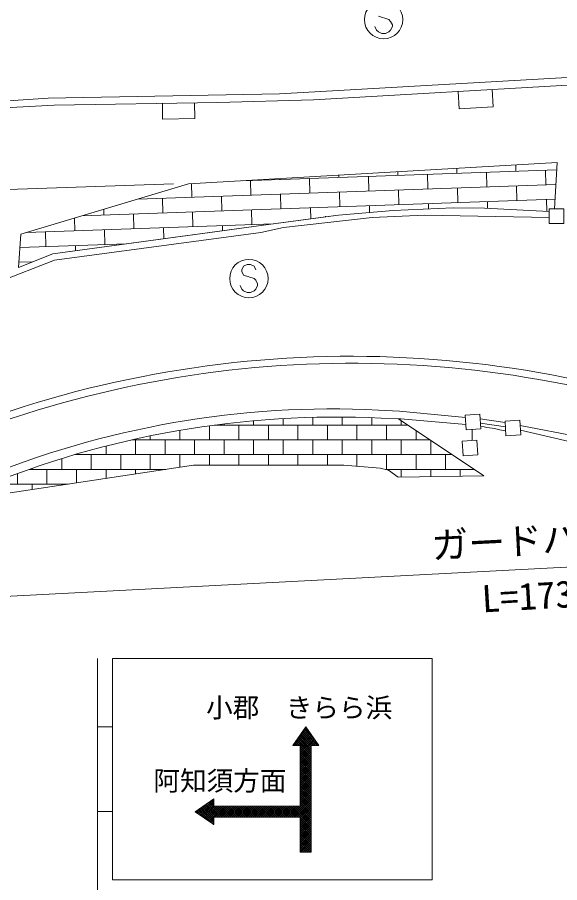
# Model space of a CAD drawing. Units: millimetres, scale not verified. Extents: x 40000 to 680000, y 20000 to 380000.
# Drawn here: x 389800 to 426544, y 228330 to 286976 of the extents above; entities that cross this region are included whole.
import ezdxf
from ezdxf.enums import TextEntityAlignment as Align

# ---------------------------------------------------------------- set-up
doc = ezdxf.new("R2010")
doc.units = ezdxf.units.MM
doc.header["$LTSCALE"] = 1000
for name, color, linetype, lineweight in [('M-BGD', 7, 'Continuous', 13), ('M-BMK-ROW', 30, 'Continuous', 13), ('M-STR-HTXT', 7, 'Continuous', 13), ('M-STR-STRC', 7, 'Continuous', 13), ('M-STR-STRD', 7, 'Continuous', 13)]:
    doc.layers.add(name, color=color, linetype=linetype, lineweight=lineweight)
doc.styles.add('ＭＳ ゴシック', font='')
doc.styles.get('ＭＳ ゴシック').set_extended_font_data('MS Gothic')

msp = doc.modelspace()

# ---------------------------------------------------------------- linework, layer by layer
at = {"layer": 'M-BGD'}
for p, q in [((419669, 281944), (419736, 280779)), ((421977, 282077), (422044, 280912)), ((399626, 281146), (399645, 280080)), ((401803, 281185), (401823, 280120)), ((419736, 280779), (422044, 280912)), ((399645, 280080), (401823, 280120)), ((426384, 277131), (401405, 275693)), ((423562, 276969), (423577, 276551)), ((426195, 273996), (426384, 277131)), ((426355, 276648), (405089, 275905)), ((411579, 276279), (411584, 276132)), ((415573, 276509), (415582, 276272)), ((417580, 276341), (417615, 275342)), ((419568, 276739), (419579, 276411)), ((421578, 276481), (421613, 275482)), ((425576, 276621), (425610, 275621)), ((387793, 275266), (400373, 275689)), ((401405, 275693), (390032, 272281)), ((426295, 275645), (397945, 274655)), ((401593, 275704), (401625, 274784)), ((405588, 275923), (405623, 274923)), ((407585, 276049), (407586, 275992)), ((409585, 276062), (409620, 275063)), ((413583, 276202), (413618, 275202)), ((411619, 275133), (411654, 274133)), ((415617, 275272), (415651, 274273)), ((419614, 275412), (419649, 274412)), ((423612, 275551), (423647, 274552)), ((426234, 274642), (394171, 273523)), ((399626, 274714), (399661, 273714)), ((403624, 274853), (403659, 273854)), ((407621, 274993), (407656, 273994)), ((421648, 274482), (421663, 274038)), ((425645, 274622), (425673, 273833)), ((395650, 273966), (395664, 273575)), ((405658, 273924), (405692, 272924)), ((409655, 274063), (409681, 273319)), ((411566, 273576), (415269, 273893)), ((413653, 274203), (413668, 273756)), ((415269, 273893), (419336, 274059)), ((417650, 274343), (417662, 273991)), ((419336, 274059), (421458, 274049)), ((421458, 274049), (425824, 273825)), ((393669, 273372), (393700, 272506)), ((397662, 273645), (397697, 272645)), ((401660, 273784), (401695, 272785)), ((406971, 272949), (411566, 273576)), ((407823, 272726), (413835, 273403)), ((410685, 273509), (410685, 273456)), ((413835, 273403), (417391, 273572)), ((417391, 273572), (425824, 273399)), ((407164, 272976), (390396, 272390)), ((392214, 270952), (406971, 272949)), ((399696, 272715), (399722, 271968)), ((403694, 272855), (403706, 272507)), ((406299, 272387), (407823, 272726)), ((390032, 272281), (389873, 270020)), ((391701, 272436), (391736, 271436)), ((392329, 270524), (406299, 272387)), ((395699, 272575), (395733, 271576)), ((403685, 272509), (403685, 272505)), ((397206, 271627), (389968, 271375)), ((389873, 270020), (392214, 270952)), ((393735, 271506), (393747, 271159)), ((388435, 269000), (392329, 270524)), ((390839, 270405), (389898, 270372)), ((409810, 259342), (409810, 259861)), ((411810, 259342), (411810, 259881)), ((413810, 259342), (413810, 259835)), ((414258, 260364), (415697, 260280)), ((414451, 259808), (415790, 259760)), ((415697, 260280), (420157, 259849)), ((402810, 258342), (402810, 259295)), ((403144, 259342), (404810, 259342)), ((403810, 259342), (403810, 259424)), ((404810, 259342), (406810, 259342)), ((404810, 258342), (404810, 259342)), ((405810, 259342), (405810, 259636)), ((406810, 259342), (408810, 259342)), ((406810, 258342), (406810, 259342)), ((407810, 259342), (407810, 259780)), ((408810, 259342), (410810, 259342)), ((408810, 258342), (408810, 259342)), ((410810, 259342), (412810, 259342)), ((410810, 258342), (410810, 259342)), ((412810, 259342), (414810, 259342)), ((412810, 258342), (412810, 259342)), ((414810, 259342), (416267, 259342)), ((414810, 258342), (414810, 259342)), ((415790, 259760), (415634, 259766)), ((415634, 259766), (421409, 255900)), ((415790, 259760), (420186, 259392)), ((415810, 259342), (415810, 259648)), ((421164, 259769), (422846, 259520)), ((423861, 259313), (428227, 258473)), ((400810, 258342), (400810, 258982)), ((416810, 258342), (416810, 258979)), ((397552, 258342), (398810, 258342)), ((397810, 257342), (397810, 258342)), ((398810, 258342), (398810, 258607)), ((398810, 258342), (400810, 258342)), ((399810, 257342), (399810, 258342)), ((400810, 258342), (402810, 258342)), ((401810, 257342), (401810, 258342)), ((402810, 258342), (404810, 258342)), ((403810, 257342), (403810, 258342)), ((404810, 258342), (406810, 258342)), ((405810, 257342), (405810, 258342)), ((406810, 258342), (408810, 258342)), ((407810, 257342), (407810, 258342)), ((408810, 258342), (410810, 258342)), ((409810, 257342), (409810, 258342)), ((410810, 258342), (412810, 258342)), ((411810, 257342), (411810, 258342)), ((412810, 258342), (414810, 258342)), ((413810, 257342), (413810, 258342)), ((414810, 258342), (416810, 258342)), ((415810, 257342), (415810, 258342)), ((416810, 258342), (417761, 258342)), ((417810, 257342), (417810, 258309)), ((395810, 257342), (395810, 257921)), ((392810, 256342), (392810, 257072)), ((393701, 257342), (394810, 257342)), ((393810, 257342), (393810, 257375)), ((394810, 257342), (396810, 257342)), ((394810, 256342), (394810, 257342)), ((396810, 257342), (398810, 257342)), ((396810, 256342), (396810, 257342)), ((398810, 257342), (400810, 257342)), ((398810, 256342), (398810, 257342)), ((400810, 257342), (402810, 257342)), ((400810, 256485), (400810, 257342)), ((402810, 257342), (404810, 257342)), ((402810, 256626), (402810, 257342)), ((404810, 257342), (406810, 257342)), ((404810, 256628), (404810, 257342)), ((406810, 257342), (408810, 257342)), ((406810, 256630), (406810, 257342)), ((408810, 257342), (410810, 257342)), ((408810, 256632), (408810, 257342)), ((410810, 257342), (412810, 257342)), ((410810, 256634), (410810, 257342)), ((412810, 257342), (414810, 257342)), ((412810, 256561), (412810, 257342)), ((414810, 257342), (416810, 257342)), ((414810, 256342), (414810, 257342)), ((416810, 257342), (418810, 257342)), ((416810, 256342), (416810, 257342)), ((418810, 257342), (419255, 257342)), ((418810, 256342), (418810, 257342)), ((401738, 256625), (389026, 254706)), ((390597, 256342), (390810, 256342)), ((390810, 256342), (390810, 256416)), ((390810, 256342), (392810, 256342)), ((391810, 255342), (391810, 256342)), ((392810, 256342), (394810, 256342)), ((393810, 255428), (393810, 256342)), ((394810, 256342), (396810, 256342)), ((395810, 255730), (395810, 256342)), ((396810, 256342), (398810, 256342)), ((397810, 256032), (397810, 256342)), ((398810, 256342), (399865, 256342)), ((399810, 256334), (399810, 256342)), ((411931, 256636), (401738, 256625)), ((414383, 256428), (411931, 256636)), ((414942, 256297), (414383, 256428)), ((414750, 256342), (414810, 256342)), ((414810, 256342), (416810, 256342)), ((415599, 255807), (414942, 256297)), ((415810, 255810), (415810, 256342)), ((416810, 256342), (418810, 256342)), ((417810, 255842), (417810, 256342)), ((418810, 256342), (420748, 256342)), ((419810, 255874), (419810, 256342)), ((389810, 255342), (389810, 256060)), ((421409, 255900), (415599, 255807)), ((388810, 255342), (390810, 255342)), ((390810, 255342), (392810, 255342)), ((390810, 254975), (390810, 255342)), ((392810, 255342), (393241, 255342)), ((392810, 255277), (392810, 255342))]:
    msp.add_line(p, q, dxfattribs=at)
for points in [[(426195, 273996), (426384, 277131), (401405, 275693), (390032, 272281), (389873, 270020), (392214, 270952), (406971, 272949), (411566, 273576)], [(426195, 273996), (426384, 277131), (401405, 275693), (390032, 272281), (389873, 270020), (392214, 270952), (403685, 272505), (406971, 272949), (410685, 273456)], [(410685, 273456), (411566, 273576), (415269, 273893), (419336, 274059), (421458, 274049), (425824, 273825)], [(411566, 273576), (415269, 273893), (419336, 274059), (421458, 274049), (425824, 273825)]]:
    msp.add_lwpolyline(points, dxfattribs=at)
msp.add_lwpolyline([(426814, 273006), (426814, 273996), (425824, 273996), (425824, 273006)], close=True, dxfattribs=at)
for centre, radius, start, end in [((412424, 190229), 73776, 63.87727, 108.90579), ((412486, 190527), 73007, 64.74189, 109.09375), ((411170, 197800), 62640, 87.17438, 112.61749), ((411363, 197244), 62640, 87.17438, 112.61749)]:
    msp.add_arc(centre, radius, start, end, dxfattribs=at)
msp.add_open_spline([(421197, 259253), (421576, 259194), (421674, 259178), (421979, 259124), (422333, 259063), (422446, 259040), (422882, 258955)], degree=3, knots=[0, 0, 0, 0, 1, 1, 1, 2, 2, 2, 2], dxfattribs=at)
at = {"layer": 'M-BMK-ROW'}
for p, q in [((420146, 260024), (421144, 260088)), ((420210, 259026), (420146, 260024)), ((421144, 260088), (421208, 259090)), ((421184, 259463), (422865, 259218)), ((422840, 259606), (423838, 259670)), ((422904, 258608), (422840, 259606)), ((423838, 259670), (423902, 258672)), ((421208, 259090), (420210, 259026)), ((420606, 259051), (420609, 258297)), ((423902, 258672), (422904, 258608)), ((423881, 259003), (431155, 257292)), ((419942, 258255), (420940, 258319)), ((420006, 257257), (419942, 258255)), ((420940, 258319), (421004, 257321)), ((421004, 257321), (420006, 257257))]:
    msp.add_line(p, q, dxfattribs=at)
at = {"layer": 'M-STR-HTXT'}
msp.add_line((307017, 243471), (475395, 252233), dxfattribs=at)
at = {"layer": 'M-STR-STRC'}
for p, q in [((414262, 287056), (414972, 286820)), ((414972, 286820), (415090, 286702)), ((414144, 286111), (414026, 286347)), ((415090, 286702), (415208, 286465)), ((415208, 286347), (415090, 286111)), ((415208, 286465), (415208, 286347)), ((414262, 285993), (414144, 286111)), ((414499, 285874), (414262, 285993)), ((414735, 285874), (414499, 285874)), ((414972, 285993), (414735, 285874)), ((415090, 286111), (414972, 285993)), ((405134, 270101), (405015, 269864)), ((405015, 269864), (405015, 269746)), ((405370, 270219), (405134, 270101)), ((405606, 270219), (405370, 270219)), ((405843, 270101), (405606, 270219)), ((405961, 269864), (405843, 270101)), ((405015, 269746), (405134, 269510)), ((405134, 269510), (405843, 269273)), ((405843, 269273), (405961, 269155)), ((405015, 268564), (404897, 268801)), ((405961, 269155), (406079, 268919)), ((406079, 268801), (405961, 268564)), ((406079, 268919), (406079, 268801)), ((405134, 268446), (405015, 268564)), ((405370, 268328), (405134, 268446)), ((405606, 268328), (405370, 268328)), ((405843, 268446), (405606, 268328)), ((405961, 268564), (405843, 268446)), ((395237, 243525), (395237, 226525)), ((396237, 243525), (396237, 228525)), ((417914, 243525), (396237, 243525)), ((417914, 243525), (417914, 228525)), ((396237, 238900), (395237, 238900)), ((409342, 238888), (408467, 237638)), ((408795, 238106), (409439, 238750)), ((409125, 238577), (409381, 238833)), ((409990, 237963), (409228, 238724)), ((409660, 238434), (409286, 238808)), ((410217, 237638), (409342, 238888)), ((408468, 237638), (409497, 238666)), ((408610, 237638), (409555, 238583)), ((408751, 237638), (409613, 238500)), ((409717, 237245), (408820, 238142)), ((409717, 237387), (408879, 238225)), ((408892, 237638), (409672, 238417)), ((409717, 237528), (408937, 238308)), ((408967, 237571), (409730, 238334)), ((408967, 237429), (409788, 238250)), ((408967, 237288), (409846, 238167)), ((409749, 237638), (408995, 238392)), ((409890, 237638), (409053, 238475)), ((410032, 237638), (409111, 238558)), ((410173, 237638), (409170, 238641)), ((408467, 237638), (408967, 237638)), ((408476, 237638), (408471, 237643)), ((408618, 237638), (408529, 237726)), ((408759, 237638), (408587, 237809)), ((408900, 237638), (408646, 237892)), ((409717, 236962), (408704, 237976)), ((409717, 237104), (408762, 238059)), ((408967, 237147), (409905, 238084)), ((408967, 237005), (409963, 238001)), ((408967, 236864), (409717, 237614)), ((409717, 236821), (408967, 237571)), ((409717, 237638), (409717, 230388)), ((409717, 237638), (410217, 237638)), ((409741, 237638), (410021, 237918)), ((409882, 237638), (410079, 237835)), ((410024, 237638), (410138, 237751)), ((410165, 237638), (410196, 237668)), ((408967, 236722), (409717, 237472)), ((409717, 236679), (408967, 237429)), ((408967, 236581), (409717, 237331)), ((409717, 236538), (408967, 237288)), ((408967, 236440), (409717, 237190)), ((409717, 236397), (408967, 237147)), ((408967, 236298), (409717, 237048)), ((409717, 236255), (408967, 237005)), ((408967, 236157), (409717, 236907)), ((409717, 236114), (408967, 236864)), ((408967, 236015), (409717, 236765)), ((409717, 235972), (408967, 236722)), ((408967, 235874), (409717, 236624)), ((409717, 235831), (408967, 236581)), ((408967, 235732), (409717, 236482)), ((409717, 235690), (408967, 236440)), ((408967, 235591), (409717, 236341)), ((409717, 235548), (408967, 236298)), ((408967, 235450), (409717, 236200)), ((409717, 235407), (408967, 236157)), ((408967, 235308), (409717, 236058)), ((409717, 235265), (408967, 236015)), ((408967, 235167), (409717, 235917)), ((409717, 235124), (408967, 235874)), ((408967, 235025), (409717, 235775)), ((409717, 234982), (408967, 235732)), ((408967, 234884), (409717, 235634)), ((409717, 234841), (408967, 235591)), ((408967, 234742), (409717, 235492)), ((409717, 234700), (408967, 235450)), ((408967, 234601), (409717, 235351)), ((409717, 234558), (408967, 235308)), ((408967, 234460), (409717, 235210)), ((409717, 234417), (408967, 235167)), ((408967, 234318), (409717, 235068)), ((409717, 234275), (408967, 235025)), ((408967, 234177), (409717, 234927)), ((409717, 234134), (408967, 234884)), ((408967, 234035), (409717, 234785)), ((409717, 233992), (408967, 234742)), ((408967, 233894), (409717, 234644)), ((409717, 233851), (408967, 234601)), ((408260, 232763), (409717, 234220)), ((408401, 232763), (409717, 234078)), ((408967, 233753), (409717, 234503)), ((409717, 233710), (408967, 234460)), ((408967, 233611), (409717, 234361)), ((409717, 233568), (408967, 234318)), ((409717, 233427), (408967, 234177)), ((409717, 233285), (408967, 234035)), ((401935, 233084), (402292, 233441)), ((402018, 233026), (402763, 233771)), ((402101, 232968), (403108, 233975)), ((402184, 232909), (403108, 233833)), ((402267, 232851), (403108, 233692)), ((403108, 232682), (402325, 233465)), ((402351, 232793), (403108, 233550)), ((403169, 232763), (402409, 233523)), ((402434, 232735), (403212, 233513)), ((403310, 232763), (402492, 233581)), ((402517, 232676), (403353, 233513)), ((403452, 232763), (402575, 233639)), ((402600, 232618), (403495, 233513)), ((403593, 232763), (402658, 233698)), ((402683, 232560), (403636, 233513)), ((403735, 232763), (402741, 233756)), ((402767, 232502), (403777, 233513)), ((403108, 233530), (402825, 233814)), ((403108, 233672), (402908, 233872)), ((403108, 233813), (402991, 233930)), ((403108, 233955), (403074, 233989)), ((403876, 232763), (403126, 233513)), ((403169, 232763), (403919, 233513)), ((404017, 232763), (403267, 233513)), ((403310, 232763), (404060, 233513)), ((404159, 232763), (403409, 233513)), ((403452, 232763), (404202, 233513)), ((404300, 232763), (403550, 233513)), ((403593, 232763), (404343, 233513)), ((404442, 232763), (403692, 233513)), ((403735, 232763), (404485, 233513)), ((404583, 232763), (403833, 233513)), ((403876, 232763), (404626, 233513)), ((404725, 232763), (403975, 233513)), ((404017, 232763), (404767, 233513)), ((404866, 232763), (404116, 233513)), ((404159, 232763), (404909, 233513)), ((405007, 232763), (404257, 233513)), ((404300, 232763), (405050, 233513)), ((405149, 232763), (404399, 233513)), ((404442, 232763), (405192, 233513)), ((405290, 232763), (404540, 233513)), ((404583, 232763), (405333, 233513)), ((405432, 232763), (404682, 233513)), ((404725, 232763), (405475, 233513)), ((405573, 232763), (404823, 233513)), ((404866, 232763), (405616, 233513)), ((405714, 232763), (404964, 233513)), ((405007, 232763), (405757, 233513)), ((405856, 232763), (405106, 233513)), ((405149, 232763), (405899, 233513)), ((405997, 232763), (405247, 233513)), ((405290, 232763), (406040, 233513)), ((406139, 232763), (405389, 233513)), ((405432, 232763), (406182, 233513)), ((406280, 232763), (405530, 233513)), ((405573, 232763), (406323, 233513)), ((406422, 232763), (405672, 233513)), ((405714, 232763), (406464, 233513)), ((406563, 232763), (405813, 233513)), ((405856, 232763), (406606, 233513)), ((406704, 232763), (405954, 233513)), ((405997, 232763), (406747, 233513)), ((406846, 232763), (406096, 233513)), ((406139, 232763), (406889, 233513)), ((406987, 232763), (406237, 233513)), ((406280, 232763), (407030, 233513)), ((407129, 232763), (406379, 233513)), ((406422, 232763), (407172, 233513)), ((407270, 232763), (406520, 233513)), ((406563, 232763), (407313, 233513)), ((407412, 232763), (406662, 233513)), ((406704, 232763), (407454, 233513)), ((407553, 232763), (406803, 233513)), ((406846, 232763), (407596, 233513)), ((407694, 232763), (406944, 233513)), ((406987, 232763), (407737, 233513)), ((407836, 232763), (407086, 233513)), ((407129, 232763), (407879, 233513)), ((407977, 232763), (407227, 233513)), ((407270, 232763), (408020, 233513)), ((408119, 232763), (407369, 233513)), ((407412, 232763), (408162, 233513)), ((408260, 232763), (407510, 233513)), ((407553, 232763), (408303, 233513)), ((408401, 232763), (407651, 233513)), ((407694, 232763), (408444, 233513)), ((408543, 232763), (407793, 233513)), ((407836, 232763), (408586, 233513)), ((408684, 232763), (407934, 233513)), ((407977, 232763), (408727, 233513)), ((408826, 232763), (408076, 233513)), ((408119, 232763), (408869, 233513)), ((409717, 232013), (408217, 233513)), ((409717, 232154), (408359, 233513)), ((409717, 232295), (408500, 233513)), ((408543, 232763), (409717, 233937)), ((409717, 232437), (408641, 233513)), ((408684, 232763), (409717, 233795)), ((409717, 232578), (408783, 233513)), ((408826, 232763), (409717, 233654)), ((409717, 232720), (408924, 233513)), ((409717, 233144), (408967, 233894)), ((409717, 233003), (408967, 233753)), ((409717, 232861), (408967, 233611)), ((408967, 232763), (409717, 233513)), ((396237, 233150), (395237, 233150)), ((402149, 232934), (401909, 233173)), ((402620, 232604), (401993, 233232)), ((403092, 232274), (402076, 233290)), ((403108, 232399), (402159, 233348)), ((403108, 232540), (402242, 233406)), ((408967, 232621), (409717, 233371)), ((408967, 232480), (409717, 233230)), ((408967, 232338), (409717, 233088)), ((408967, 232197), (409717, 232947)), ((402850, 232443), (403108, 232702)), ((402933, 232385), (403108, 232560)), ((403016, 232327), (403108, 232419)), ((403099, 232269), (403108, 232278)), ((408967, 232055), (409717, 232805)), ((408967, 231914), (409717, 232664)), ((409717, 231871), (408967, 232621)), ((408967, 231773), (409717, 232523)), ((409717, 231730), (408967, 232480)), ((408967, 231631), (409717, 232381)), ((409717, 231588), (408967, 232338)), ((408967, 231490), (409717, 232240)), ((409717, 231447), (408967, 232197)), ((408967, 231348), (409717, 232098)), ((409717, 231305), (408967, 232055)), ((408967, 231207), (409717, 231957)), ((409717, 231164), (408967, 231914)), ((408967, 231066), (409717, 231816)), ((409717, 231023), (408967, 231773)), ((408967, 230924), (409717, 231674)), ((409717, 230881), (408967, 231631)), ((408967, 230783), (409717, 231533)), ((409717, 230740), (408967, 231490)), ((408967, 230641), (409717, 231391)), ((409717, 230598), (408967, 231348)), ((408967, 230500), (409717, 231250)), ((409717, 230457), (408967, 231207)), ((408996, 230388), (409717, 231108)), ((409645, 230388), (408967, 231066)), ((409504, 230388), (408967, 230924)), ((409362, 230388), (408967, 230783)), ((409221, 230388), (408967, 230641)), ((409079, 230388), (408967, 230500)), ((409138, 230388), (409717, 230967)), ((409279, 230388), (409717, 230826)), ((409421, 230388), (409717, 230684)), ((409562, 230388), (409717, 230543)), ((409717, 230388), (408967, 230388)), ((409703, 230388), (409717, 230401)), ((417914, 228525), (396237, 228525))]:
    msp.add_line(p, q, dxfattribs=at)
msp.add_lwpolyline([(408967, 237638), (408967, 233513), (403108, 233513), (403108, 234013), (401858, 233138), (403108, 232263), (403108, 232763), (408967, 232763), (408967, 230388)], dxfattribs=at)
for centre in [(414617, 286820), (405488, 269273)]:
    msp.add_circle(centre, 1300, dxfattribs=at)
at = {"layer": 'M-STR-STRD'}
for p, q in [((571615, 291251), (407569, 281781)), ((409876, 281378), (571653, 290717)), ((391892, 281507), (386152, 281118)), ((407569, 281781), (391892, 281507)), ((315922, 277116), (392297, 281014)), ((392297, 281014), (403374, 281213)), ((403374, 281213), (409876, 281378))]:
    msp.add_line(p, q, dxfattribs=at)

# ---------------------------------------------------------------- texts
at = {"layer": 'M-STR-HTXT', "style": 'ＭＳ ゴシック'}
for s, rotation, p in [('ガードパイプ', 2.979, (417937, 249716)), ('L=173.0', 3.403, (421348, 246095))]:
    msp.add_text(s, height=1833, rotation=rotation, dxfattribs=at).set_placement(p, align=Align.BOTTOM_LEFT)
at = {"layer": 'M-STR-STRC', "style": 'ＭＳ ゴシック'}
for s, p in [('小郡\u3000きらら浜', (408893, 240193)), ('阿知須方面', (403526, 235238))]:
    msp.add_text(s, height=1320, dxfattribs=at).set_placement(p, align=Align.MIDDLE_CENTER)

doc.saveas('drawing.dxf')
